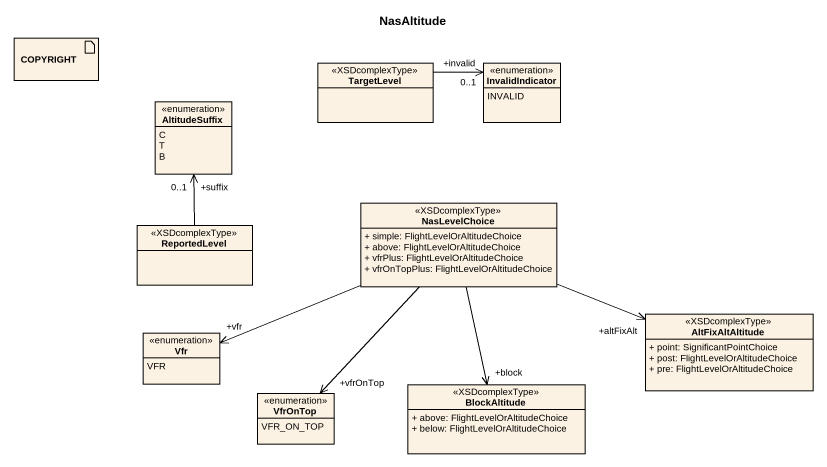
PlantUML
@startuml
title NasAltitude
allowmixing
hide circle
hide empty members
skinparam classAttributeIconSize 0
artifact COPYRIGHT #FCF2E3
class TargetLevel <<XSDcomplexType>>
enum InvalidIndicator {
  INVALID
}
enum AltitudeSuffix {
  C
  T
  B
}
class NasLevelChoice <<XSDcomplexType>> {
  + simple: FlightLevelOrAltitudeChoice
  + above: FlightLevelOrAltitudeChoice
  + vfrPlus: FlightLevelOrAltitudeChoice
  + vfrOnTopPlus: FlightLevelOrAltitudeChoice
}
class ReportedLevel <<XSDcomplexType>>
class AltFixAltAltitude <<XSDcomplexType>> {
  + point: SignificantPointChoice
  + post: FlightLevelOrAltitudeChoice
  + pre: FlightLevelOrAltitudeChoice
}
enum Vfr {
  VFR
}
enum VfrOnTop {
  VFR_ON_TOP
}
class BlockAltitude <<XSDcomplexType>> {
  + above: FlightLevelOrAltitudeChoice
  + below: FlightLevelOrAltitudeChoice
}
TargetLevel -right-> "+invalid\n0..1" InvalidIndicator
NasLevelChoice -right-> "+altFixAlt" AltFixAltAltitude
NasLevelChoice -left-> "+vfr" Vfr
NasLevelChoice --> "+vfrOnTop" VfrOnTop
NasLevelChoice --> "+block" BlockAltitude
ReportedLevel -up-> "+suffix\n0..1" AltitudeSuffix
@enduml
